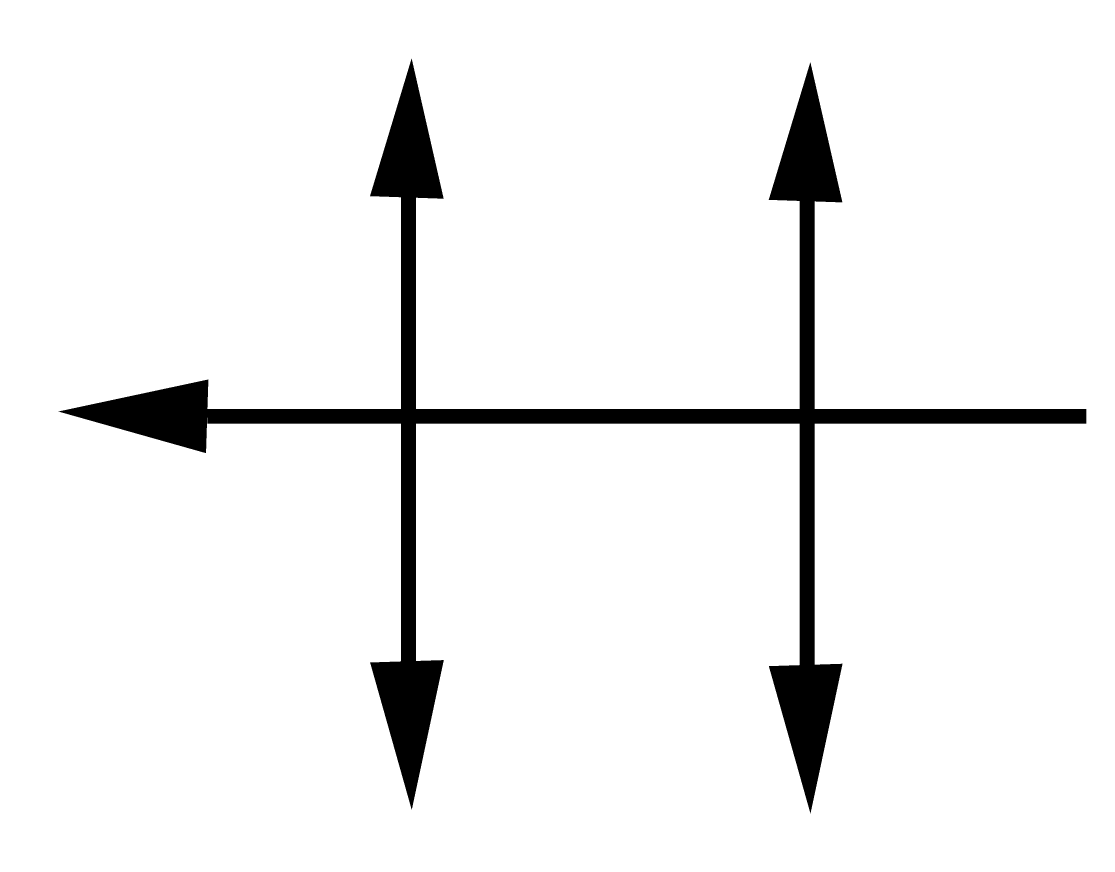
# Model space of a CAD drawing. Extents: x -0.25 to 7.02, y -0.28 to 5.34.
import ezdxf

# ---------------------------------------------------------------- set-up
doc = ezdxf.new("R2010")
doc.units = 0
doc.header["$MEASUREMENT"] = 0
doc.layers.get('0').update_dxf_attribs({"linetype": 'CONTINUOUS'})

msp = doc.modelspace()

# ---------------------------------------------------------------- linework, layer by layer
for points in [[(2.367, 4.1516, 0.5, 0, 0), (2.3996, 5.0948, 0, 0, 0)], [(5.0704, 4.1266, 0.5, 0, 0), (5.1029, 5.0698, 0, 0, 0)], [(1.0136, 2.6679, 0.5, 0, 0), (0.0041, 2.7004, 0, 0, 0)], [(2.3678, 1.0072, 0.5, 0, 0), (2.4004, -0.0009, 0, 0, 0)], [(5.0712, 0.9822, 0.5, 0, 0), (5.1037, -0.0259, 0, 0, 0)]]:
    msp.add_lwpolyline(points, format="xyseb")
at = {"const_width": 0.1}
for points in [[(2.3781, 4.4718), (2.3781, 0.9749)], [(5.0814, 4.4468), (5.0814, 0.9499)], [(1.0136, 2.6679), (6.9729, 2.6679)]]:
    msp.add_lwpolyline(points, dxfattribs=at)

doc.saveas('drawing.dxf')
